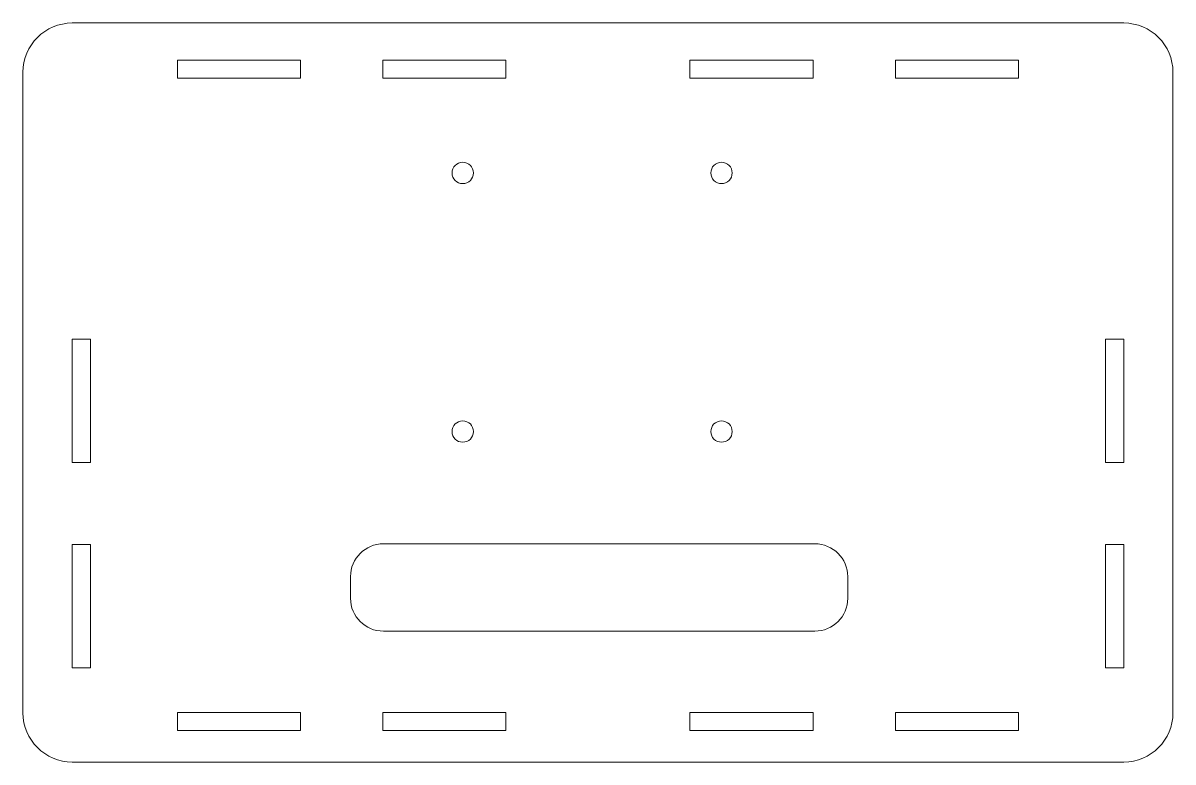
# Model space of a CAD drawing. Header units: inches. Extents: x -6.4 to 14.8, y -4.4 to 7.6.
# Drawn here: x 1.12 to 8.12, y 2 to 6.5 of the extents above; entities that cross this region are included whole.
import ezdxf

# ---------------------------------------------------------------- set-up
doc = ezdxf.new("R2010")
doc.units = ezdxf.units.IN
doc.header["$MEASUREMENT"] = 0

msp = doc.modelspace()

# ---------------------------------------------------------------- linework, layer by layer
at = {"color": 1, "linetype": 'Continuous', "lineweight": 5}
for p, q in [((7.8203, 6.4968), (1.4203, 6.4968)), ((2.0603, 6.2709), (2.0603, 6.1609)), ((2.8103, 6.2709), (2.0603, 6.2709)), ((2.8103, 6.1609), (2.8103, 6.2709)), ((3.3103, 6.2709), (3.3103, 6.1609)), ((4.0603, 6.2709), (3.3103, 6.2709)), ((4.0603, 6.1609), (4.0603, 6.2709)), ((5.1803, 6.2709), (5.1803, 6.1609)), ((5.9303, 6.2709), (5.1803, 6.2709)), ((5.9303, 6.1609), (5.9303, 6.2709)), ((6.4303, 6.2709), (6.4303, 6.1609)), ((7.1803, 6.2709), (6.4303, 6.2709)), ((7.1803, 6.1609), (7.1803, 6.2709)), ((1.1203, 6.1968), (1.1203, 2.2968)), ((2.0603, 6.1609), (2.8103, 6.1609)), ((3.3103, 6.1609), (4.0603, 6.1609)), ((5.1803, 6.1609), (5.9303, 6.1609)), ((6.4303, 6.1609), (7.1803, 6.1609)), ((8.1203, 2.2968), (8.1203, 6.1968)), ((1.4203, 4.5709), (1.4203, 3.8209)), ((1.5303, 4.5709), (1.4203, 4.5709)), ((1.5303, 3.8209), (1.5303, 4.5709)), ((7.7103, 4.5709), (7.7103, 3.8209)), ((7.8203, 4.5709), (7.7103, 4.5709)), ((7.8203, 3.8209), (7.8203, 4.5709)), ((1.4203, 3.8209), (1.5303, 3.8209)), ((7.7103, 3.8209), (7.8203, 3.8209)), ((1.4203, 3.3209), (1.4203, 2.5709)), ((1.5303, 3.3209), (1.4203, 3.3209)), ((1.5303, 2.5709), (1.5303, 3.3209)), ((5.9402, 3.3257), (3.3139, 3.3257)), ((7.7103, 3.3209), (7.7103, 2.5709)), ((7.8203, 3.3209), (7.7103, 3.3209)), ((7.8203, 2.5709), (7.8203, 3.3209)), ((3.1139, 3.1257), (3.1139, 2.9936)), ((6.1402, 2.9936), (6.1402, 3.1257)), ((3.3139, 2.7936), (5.9402, 2.7936)), ((1.4203, 2.5709), (1.5303, 2.5709)), ((7.7103, 2.5709), (7.8203, 2.5709)), ((2.0603, 2.2977), (2.0603, 2.1877)), ((2.8103, 2.2977), (2.0603, 2.2977)), ((2.8103, 2.1877), (2.8103, 2.2977)), ((3.3103, 2.2977), (3.3103, 2.1877)), ((4.0603, 2.2977), (3.3103, 2.2977)), ((4.0603, 2.1877), (4.0603, 2.2977)), ((5.1803, 2.2977), (5.1803, 2.1877)), ((5.9303, 2.2977), (5.1803, 2.2977)), ((5.9303, 2.1877), (5.9303, 2.2977)), ((6.4303, 2.2977), (6.4303, 2.1877)), ((7.1803, 2.2977), (6.4303, 2.2977)), ((7.1803, 2.1877), (7.1803, 2.2977)), ((2.0603, 2.1877), (2.8103, 2.1877)), ((3.3103, 2.1877), (4.0603, 2.1877)), ((5.1803, 2.1877), (5.9303, 2.1877)), ((6.4303, 2.1877), (7.1803, 2.1877)), ((1.4203, 1.9968), (7.8203, 1.9968))]:
    msp.add_line(p, q, dxfattribs=at)
for centre in [(3.7973, 5.584), (5.3721, 5.584), (3.7973, 4.0092), (5.3721, 4.0092)]:
    msp.add_circle(centre, 0.065, dxfattribs=at)
for centre, radius, start, end in [((1.4203, 6.1968), 0.3, 90, 180), ((7.8203, 6.1968), 0.3, 0, 90), ((3.3139, 3.1257), 0.2, 90, 180), ((5.9402, 3.1257), 0.2, 0, 90), ((3.3139, 2.9936), 0.2, 180, 270), ((5.9402, 2.9936), 0.2, 270, 360), ((1.4203, 2.2968), 0.3, 180, 270), ((7.8203, 2.2968), 0.3, 270, 360)]:
    msp.add_arc(centre, radius, start, end, dxfattribs=at)

doc.saveas('drawing.dxf')
